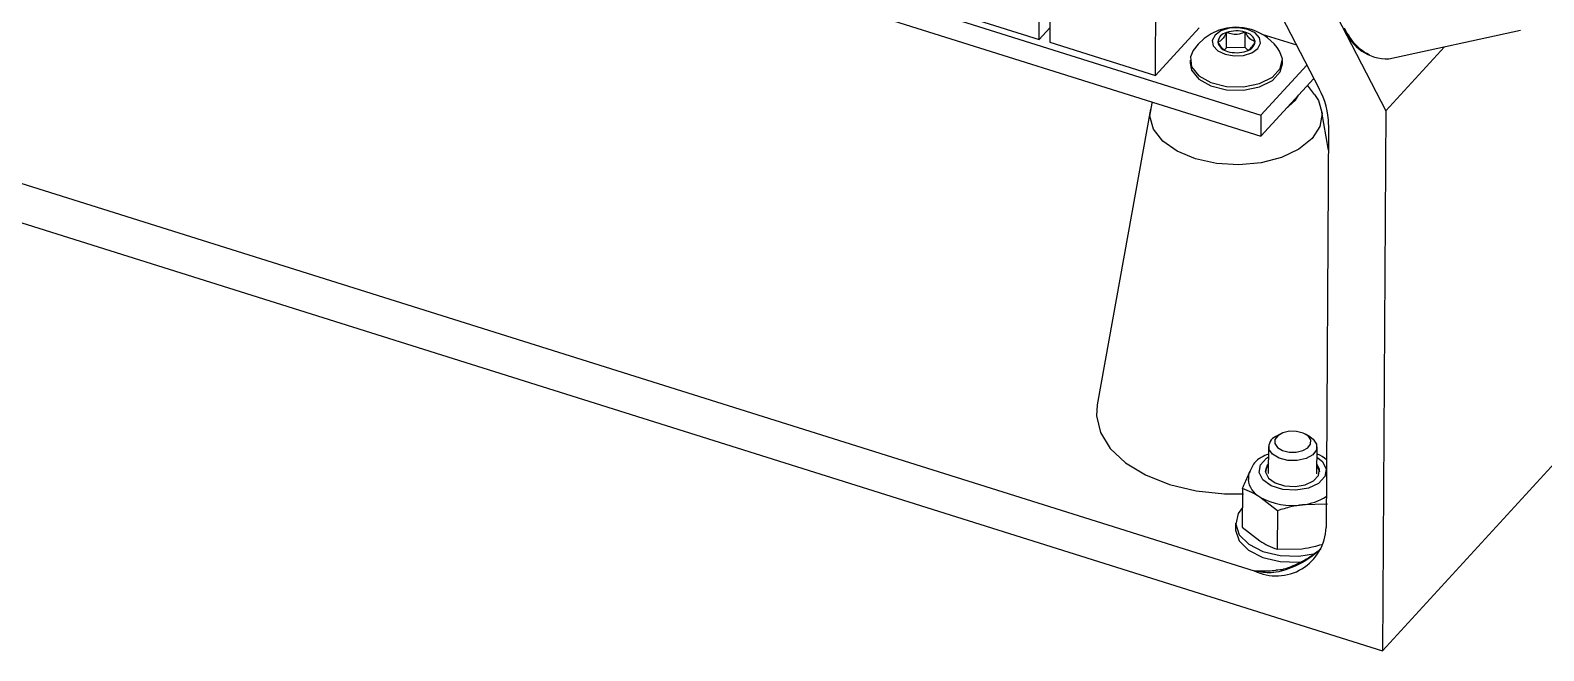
# Model space of a CAD drawing. Header units: millimetres. Extents: x -11 to 295, y 0 to 216.
# Drawn here: x 116.43 to 147.61, y 138.33 to 151.1 of the extents above; entities that cross this region are included whole.
import ezdxf

# ---------------------------------------------------------------- set-up
doc = ezdxf.new("R2010")
doc.units = ezdxf.units.MM

msp = doc.modelspace()

# ---------------------------------------------------------------- linework, layer by layer
at = {"color": 7, "linetype": 'Continuous', "lineweight": 25}
for p, q in [((109.513, 159.489), (141.785, 149.355)), ((109.511, 159.055), (141.782, 148.921)), ((142.474, 153.073), (144.358, 149.442)), ((137.218, 150.912), (137.23, 152.809)), ((141.451, 152.851), (142.984, 149.897)), ((137.444, 152.749), (137.433, 150.853)), ((133.569, 152.058), (137.218, 150.912)), ((139.61, 150.169), (139.622, 152.065)), ((106.138, 151.128), (141.646, 139.978)), ((137.218, 150.912), (137.434, 151.149)), ((139.61, 150.169), (140.511, 151.151)), ((141.073, 150.741), (141.075, 151.054)), ((141.458, 150.747), (141.46, 151.06)), ((141.802, 151.022), (142.516, 150.798)), ((144.418, 150.513), (147.128, 151.1)), ((137.433, 150.853), (139.61, 150.169)), ((141.073, 150.741), (141.03, 150.694)), ((141.458, 150.747), (141.073, 150.741)), ((141.521, 150.688), (141.458, 150.747)), ((145.568, 150.762), (144.358, 149.442)), ((106.133, 150.316), (144.29, 138.333)), ((140.327, 150.489), (140.326, 150.422)), ((141.785, 149.355), (142.73, 150.386)), ((142.226, 150.41), (142.227, 150.477)), ((141.782, 148.921), (142.873, 150.111)), ((142.887, 149.78), (142.742, 149.968)), ((139.506, 149.477), (138.41, 143.393)), ((141.785, 149.355), (141.782, 148.921)), ((143.173, 148.632), (143.035, 149.456)), ((144.358, 149.442), (144.29, 138.333)), ((143.177, 149.158), (143.126, 140.871)), ((144.29, 138.333), (150.553, 145.164)), ((142.18, 142.792), (142.092, 142.743)), ((142.79, 142.738), (142.703, 142.788)), ((141.94, 142.535), (141.936, 141.979)), ((142.936, 141.972), (142.94, 142.529)), ((141.403, 141.67), (141.398, 140.875)), ((142.123, 141.215), (141.763, 141.496)), ((143.155, 141.348), (142.639, 141.335)), ((141.263, 140.961), (141.263, 140.839)), ((142.123, 141.215), (142.118, 140.42)), ((141.398, 140.875), (141.758, 140.593)), ((142.118, 140.42), (142.634, 140.432))]:
    msp.add_line(p, q, dxfattribs=at)
at = {"color": 7, "linetype": 'Continuous', "lineweight": 25, "flags": 128}
for points in [[(142.168, 150.671), (142.115, 150.748), (142.055, 150.819), (141.99, 150.885), (141.919, 150.944), (141.843, 150.997), (141.763, 151.044), (141.678, 151.083), (141.591, 151.115), (141.424, 151.153), (141.253, 151.163), (141.082, 151.146), (140.917, 151.101), (140.761, 151.03), (140.618, 150.935), (140.493, 150.818), (140.388, 150.682)], [(140.961, 151.089), (140.838, 151.002), (140.781, 150.893), (140.801, 150.78), (140.893, 150.68), (141.044, 150.607), (141.231, 150.573), (141.425, 150.584), (141.597, 150.637), (141.721, 150.725), (141.777, 150.833), (141.757, 150.946), (141.665, 151.047), (141.514, 151.119), (141.327, 151.153), (141.133, 151.142), (140.961, 151.089)], [(140.388, 150.682), (140.334, 150.553), (140.356, 150.35), (140.504, 150.165), (140.755, 150.023), (141.077, 149.943), (141.426, 149.936), (141.755, 150.003), (142.019, 150.135), (142.183, 150.314), (142.225, 150.516), (142.168, 150.671)], [(140.326, 150.422), (140.356, 150.283), (140.503, 150.098), (140.755, 149.956), (141.077, 149.876), (141.426, 149.869), (141.754, 149.936), (142.019, 150.068), (142.183, 150.247), (142.226, 150.41)], [(142.887, 149.78), (142.967, 149.657), (143.043, 149.391), (142.998, 149.123), (142.836, 148.871), (142.567, 148.652), (142.209, 148.482), (141.788, 148.372), (141.331, 148.329), (140.87, 148.357), (140.437, 148.454), (140.06, 148.612), (139.765, 148.821), (139.573, 149.067), (139.497, 149.334), (139.542, 149.602), (139.55, 149.622)], [(142.292, 149.477), (142.494, 149.665), (142.556, 149.765)], [(138.41, 143.393), (138.396, 143.164), (138.479, 142.821), (138.681, 142.495), (138.995, 142.201), (139.407, 141.951), (139.899, 141.755), (140.449, 141.623), (141.033, 141.561), (141.428, 141.559)], [(142.073, 142.68), (142.072, 142.595), (142.126, 142.515), (142.228, 142.454), (142.363, 142.42), (142.509, 142.419), (142.645, 142.45), (142.75, 142.509), (142.807, 142.587), (142.809, 142.672), (142.754, 142.752), (142.652, 142.813), (142.517, 142.847), (142.371, 142.849), (142.235, 142.817), (142.131, 142.758), (142.073, 142.68)], [(142.79, 142.738), (142.858, 142.689), (142.931, 142.584), (142.929, 142.47), (142.852, 142.366), (142.713, 142.287), (142.532, 142.245), (142.337, 142.247), (142.157, 142.293), (142.021, 142.375), (141.948, 142.48)], [(141.937, 142.186), (141.903, 142.136), (141.88, 142.009), (141.943, 141.887), (142.08, 141.788), (142.272, 141.727), (142.489, 141.713), (142.698, 141.749), (142.867, 141.828), (142.97, 141.939), (142.993, 142.066), (142.937, 142.18)], [(141.879, 142.02), (141.902, 142.094), (141.937, 142.144)], [(142.937, 142.138), (142.993, 142.024), (142.994, 142.013)], [(141.401, 141.278), (141.315, 141.159), (141.264, 140.937), (141.339, 140.717), (141.532, 140.523), (141.823, 140.376), (142.179, 140.291), (142.563, 140.278), (142.908, 140.332)], [(141.263, 140.839), (141.263, 140.815), (141.338, 140.596), (141.531, 140.401), (141.822, 140.254), (142.178, 140.169), (142.562, 140.156), (142.615, 140.16)]]:
    msp.add_lwpolyline(points, dxfattribs=at)
at = {"color": 8, "linetype": 'Continuous', "lineweight": 25, "flags": 128}
for points in [[(142.232, 141.652), (141.993, 141.728), (141.823, 141.851), (141.745, 142.003), (141.773, 142.159), (141.902, 142.298), (141.938, 142.321)], [(142.938, 142.315), (143.051, 142.224), (143.128, 142.072), (143.1, 141.915), (142.971, 141.777), (142.761, 141.678), (142.501, 141.634), (142.232, 141.652)]]:
    msp.add_lwpolyline(points, dxfattribs=at)
at = {"color": 7, "linetype": 'Continuous', "lineweight": 25}
for centre, radius, start, end in [((141.119, 150.832), 0.226, 101.2611, 173.7017), ((141.277, 150.462), 0.626, 73.0241, 108.8224), ((141.418, 150.811), 0.253, 13.3791, 80.3492), ((144.383, 151.438), 0.926, 199.2628, 272.1453), ((141.141, 150.916), 0.253, 193.379, 260.3492), ((141.281, 151.265), 0.626, 253.0241, 288.8224), ((141.439, 150.894), 0.226, 281.2611, 353.7017), ((141.574, 149.135), 1.603, 0.8426, 28.4169), ((142.183, 142.522), 0.239, 112.4133, 190.0815), ((141.97, 141.9), 0.453, 185.056, 242.8573), ((142.436, 142.691), 1.371, 240.6229, 278.5385), ((142.515, 142.486), 1.157, 276.1516, 302.0711), ((142.099, 140.899), 1.027, 243.8204, 358.3867)]:
    msp.add_arc(centre, radius, start, end, dxfattribs=at)
for points, knots in [([(141.075, 151.054), (141.066, 151.038), (141.041, 150.989), (140.997, 150.921), (140.94, 150.871), (140.905, 150.86), (140.894, 150.857)], [0, 0, 0, 0, 0.205835, 0.602347, 0.880067, 1, 1, 1, 1]), ([(141.46, 151.06), (141.405, 151.041), (141.31, 151.008), (141.175, 151.019), (141.106, 151.044), (141.075, 151.054)], [0, 0, 0, 0, 0.440699, 0.755691, 1, 1, 1, 1]), ([(141.664, 150.869), (141.632, 150.881), (141.569, 150.904), (141.508, 150.982), (141.476, 151.035), (141.46, 151.06)], [0, 0, 0, 0, 0.344325, 0.685991, 1, 1, 1, 1]), ([(144.03, 150.591), (143.989, 150.61), (143.885, 150.659), (143.688, 150.835), (143.575, 151.019), (143.499, 151.144)], [0, 0, 0, 0, 0.17373, 0.440172, 1, 1, 1, 1]), ([(140.894, 150.857), (140.92, 150.812), (140.958, 150.746), (141.02, 150.703), (141.039, 150.69)], [0, 0, 0, 0, 0.686034, 1, 1, 1, 1]), ([(141.522, 150.69), (141.541, 150.702), (141.589, 150.736), (141.629, 150.804), (141.655, 150.853), (141.664, 150.869)], [0, 0, 0, 0, 0.284658, 0.755515, 1, 1, 1, 1]), ([(141.939, 142.378), (141.889, 142.358), (141.764, 142.309), (141.623, 142.187), (141.579, 142.072), (141.564, 142.032)], [0, 0, 0, 0, 0.305922, 0.759602, 1, 1, 1, 1]), ([(143.134, 142.263), (143.076, 142.31), (143.015, 142.36), (142.941, 142.381), (142.939, 142.382)], [0, 0, 0, 0, 0.962763, 1, 1, 1, 1]), ([(141.403, 141.67), (141.416, 141.703), (141.463, 141.821), (141.519, 141.935), (141.56, 142.018)], [0, 0, 0, 0, 0.273929, 1, 1, 1, 1]), ([(141.564, 142.032), (141.549, 142.007), (141.518, 141.953), (141.526, 141.892), (141.53, 141.859)], [0, 0, 0, 0, 0.476875, 1, 1, 1, 1]), ([(141.763, 141.496), (141.708, 141.529), (141.593, 141.598), (141.468, 141.645), (141.403, 141.67)], [0, 0, 0, 0, 0.478909, 1, 1, 1, 1]), ([(142.639, 141.335), (142.559, 141.323), (142.384, 141.295), (142.214, 141.243), (142.123, 141.215)], [0, 0, 0, 0, 0.459746, 1, 1, 1, 1]), ([(141.758, 140.593), (141.813, 140.561), (141.928, 140.492), (142.053, 140.444), (142.118, 140.42)], [0, 0, 0, 0, 0.478909, 1, 1, 1, 1]), ([(143.017, 140.425), (142.922, 140.352), (142.732, 140.204), (142.42, 140.064), (142.199, 139.985), (142.094, 139.992), (142.093, 139.992)], [0, 0, 0, 0, 0.34621, 0.694656, 0.99758, 1, 1, 1, 1]), ([(142.634, 140.432), (142.714, 140.445), (142.852, 140.465), (142.986, 140.505), (143.041, 140.522)], [0, 0, 0, 0, 0.584385, 1, 1, 1, 1]), ([(141.646, 139.978), (141.648, 139.978), (141.656, 139.977), (141.698, 139.976), (141.845, 139.974), (141.987, 139.978), (142.092, 139.991), (142.093, 139.991)], [0, 0, 0, 0, 0.010527, 0.054377, 0.283566, 0.996402, 1, 1, 1, 1])]:
    msp.add_open_spline(points, degree=3, knots=knots, dxfattribs=at)
at = {"color": 8, "linetype": 'Continuous', "lineweight": 25}
msp.add_open_spline([(143.019, 140.431), (142.971, 140.388), (142.775, 140.21), (142.416, 140.02), (141.982, 139.911), (141.746, 139.958), (141.646, 139.978)], degree=3, knots=[0, 0, 0, 0, 0.129204, 0.52663, 0.798136, 1, 1, 1, 1], dxfattribs=at)

doc.saveas('drawing.dxf')
